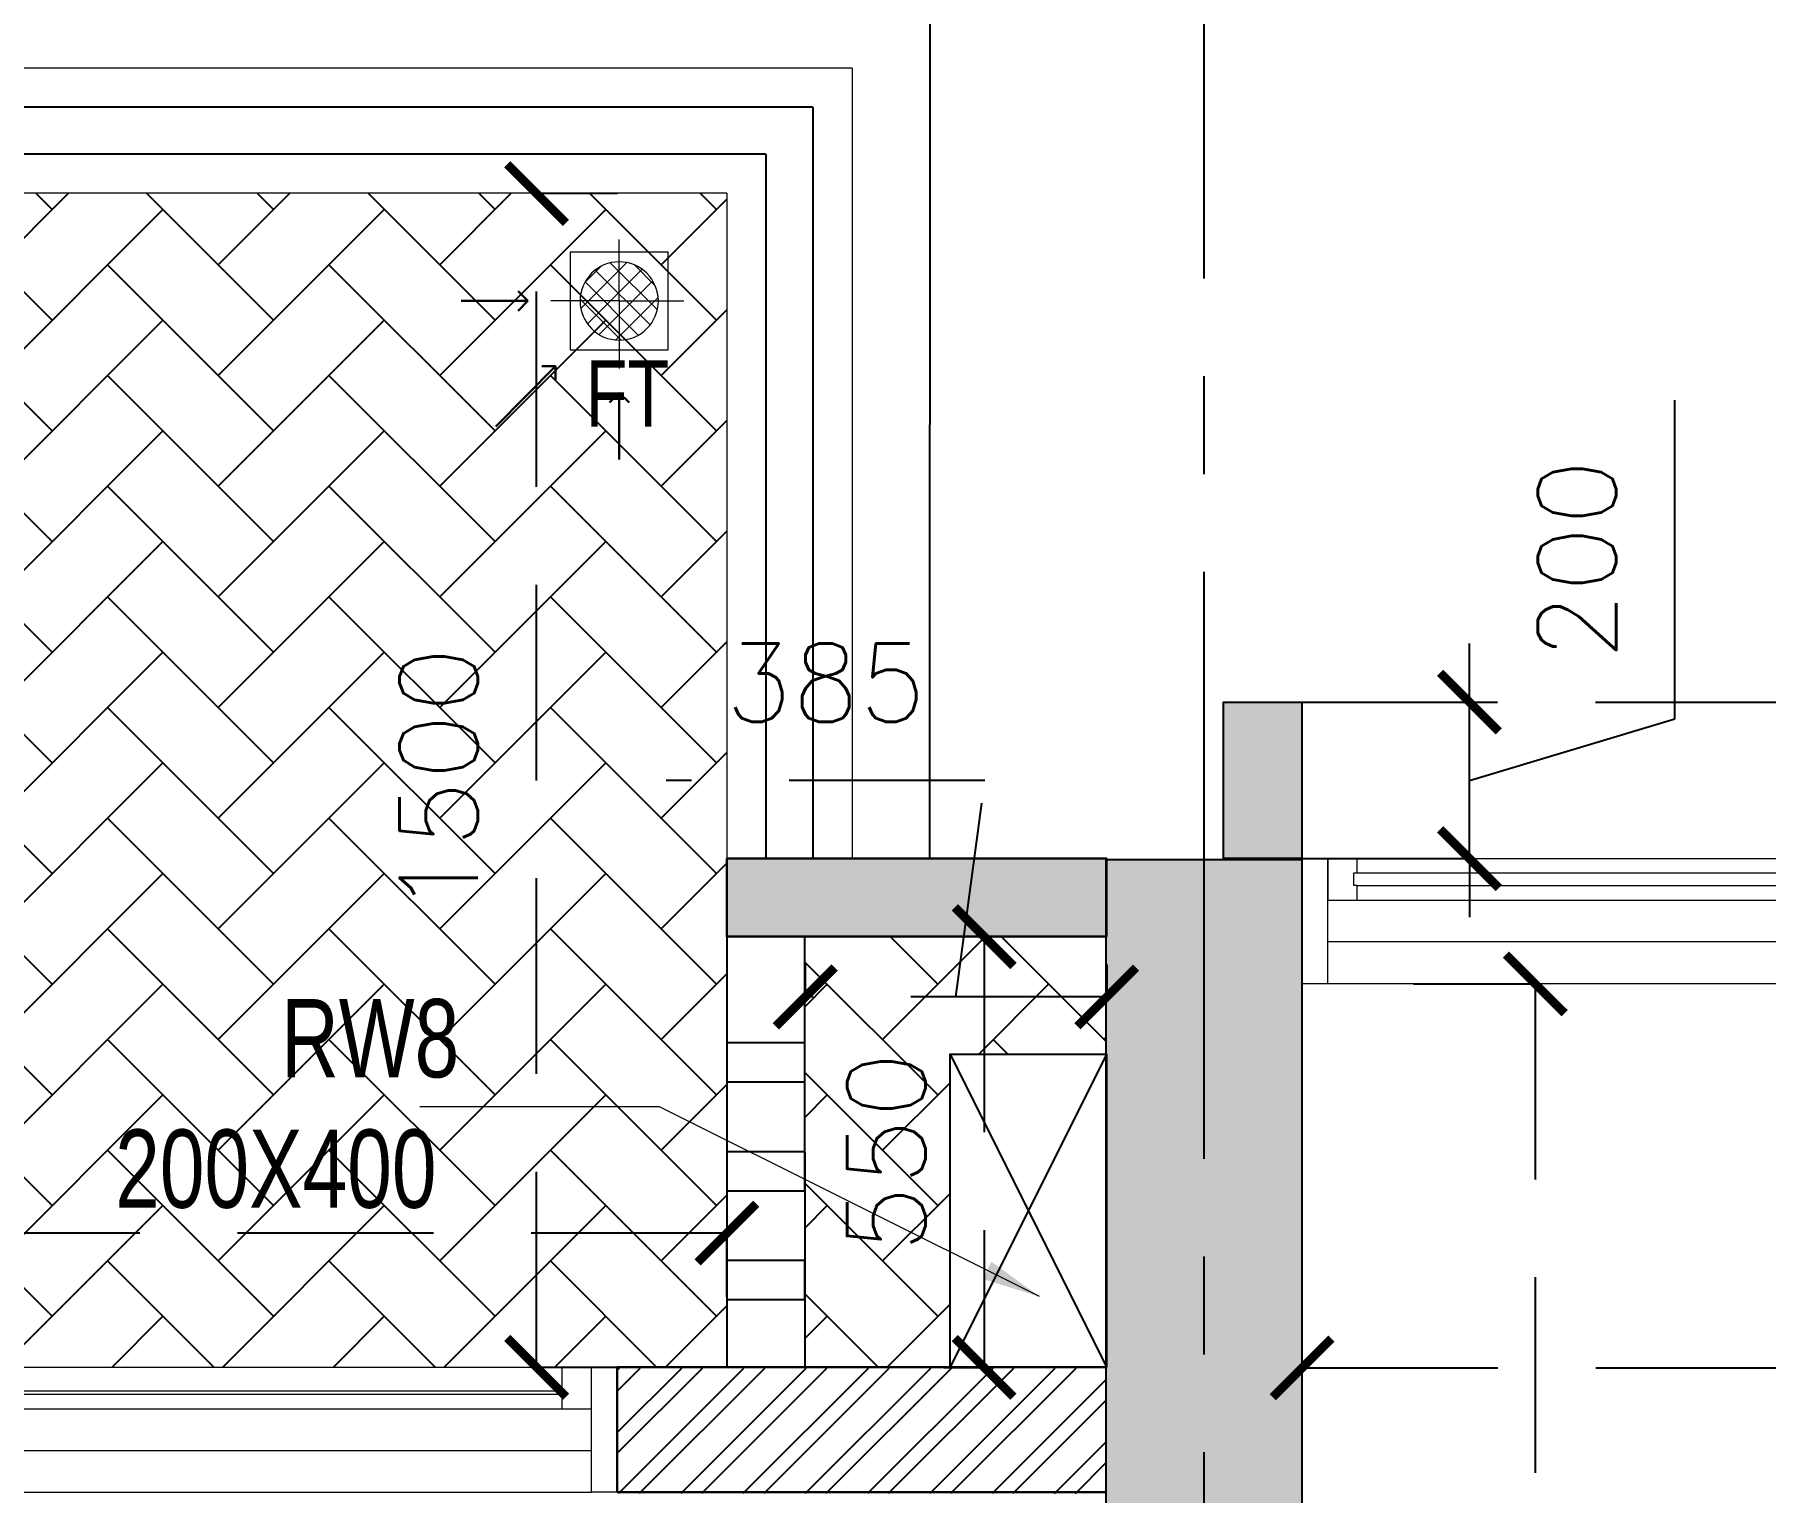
# Model space of a CAD drawing. Header units: millimetres. Extents: x 1124992 to 1258557, y -5767803 to -5695799.
# Drawn here: x 1192513 to 1194724, y -5710749 to -5708886 of the extents above; entities that cross this region are included whole.
import ezdxf

# ---------------------------------------------------------------- set-up
doc = ezdxf.new("R2010")
doc.units = ezdxf.units.MM
doc.header["$LTSCALE"] = 1000
doc.header["$MEASUREMENT"] = 0
for name, pattern in [('$1$AUDIT_D_120904163729-0', [0]), ('$36$HIDDEN', [0.375, 0.25, -0.125]), ('3BHK-A$0$AUDIT_D_120904163729-0', [0]), ('AUDIT_D_120904163729-0', [0]), ('T8(T9 IS SIMILAR) - DIMENSION & TEXTING$0$AUDIT_D_120904163729-0', [0]), ('T8(T9 IS SIMILAR) - DIMENSION & TEXTING$0$HIDDEN', [0.375, 0.25, -0.125]), ('T8(T9 IS SIMILAR) - TYPICAL FLOOR ELEVATION$0$AUDIT_D_120904163729-0', [0]), ('T8(T9 IS SIMILAR) - TYPICAL FLOOR ELEVATION$0$HIDDEN', [0.375, 0.25, -0.125]), ('T8_REFUGE COLUMNS$0$CENTER2', [1.125, 0.75, -0.125, 0.125, -0.125])]:
    doc.linetypes.add(name, pattern=pattern)
doc.layers.get('0').update_dxf_attribs({"linetype": 'AUDIT_D_120904163729-0'})
for name, color, linetype in [('$0$A-HATCH -160', 251, '$1$AUDIT_D_120904163729-0'), ('$21$A-DIMENSIONS', 2, '$36$HIDDEN'), ('3BHK-A$0$$1$CUT-OUT', 49, 'Continuous'), ('3BHK-A$0$A-DECK SUNK 125', 8, 'Continuous'), ('3BHK-A$0$A-Elev Feature-Chajja', 13, 'Continuous'), ('3BHK-A$0$A-HATCH -160', 251, '3BHK-A$0$AUDIT_D_120904163729-0'), ('3BHK-A$0$CUT-OUT', 49, 'Continuous'), ('3BHK-A$0$ELE 1', 1, 'Continuous'), ('T8(T9 IS SIMILAR) - DIMENSION & TEXTING$0$A-DIMENSIONS', 2, 'T8(T9 IS SIMILAR) - DIMENSION & TEXTING$0$HIDDEN'), ('T8(T9 IS SIMILAR) - DIMENSION & TEXTING$0$A-RWS NOS.', 1, 'T8(T9 IS SIMILAR) - DIMENSION & TEXTING$0$AUDIT_D_120904163729-0'), ('T8(T9 IS SIMILAR) - TYPICAL FLOOR ELEVATION$0$A-DIM', 1, 'T8(T9 IS SIMILAR) - TYPICAL FLOOR ELEVATION$0$AUDIT_D_120904163729-0'), ('T8(T9 IS SIMILAR) - TYPICAL FLOOR ELEVATION$0$A-WALL HATCH', 252, 'T8(T9 IS SIMILAR) - TYPICAL FLOOR ELEVATION$0$AUDIT_D_120904163729-0'), ('T8(T9 IS SIMILAR) - TYPICAL FLOOR ELEVATION$0$A-WALL-FEATURES', 6, 'T8(T9 IS SIMILAR) - TYPICAL FLOOR ELEVATION$0$AUDIT_D_120904163729-0'), ('T8_REFUGE COLUMNS$0$A-CENTERLINE', 193, 'T8_REFUGE COLUMNS$0$CENTER2'), ('T8_REFUGE COLUMNS$0$A-RCC COLS', 3, 'Continuous'), ('T8_TYPICAL COLUMNS$0$A-RCC COLS', 3, 'Continuous')]:
    doc.layers.add(name, color=color, linetype=linetype)
for name, color, linetype, lineweight in [('3BHK-A$0$$0$Window', 4, 'Continuous', 20), ('3BHK-A$0$$1$A-WALL- 160', 6, 'Continuous', 30), ('3BHK-A$0$a-TOI-fixtures', 251, 'Continuous', 0), ('3BHK-A$0$A-WALL- 160', 6, 'Continuous', 30), ('3BHK-A$0$Ele', 8, 'Continuous', 15), ('3BHK-A$0$Window', 4, 'Continuous', 20), ('T8(T9 IS SIMILAR) - DIMENSION & TEXTING$0$R0-18-10-2014-T1-1st Podium Floor Plan$0$Text', 2, 'Continuous', 0), ('T8(T9 IS SIMILAR)$0$D&W', 8, 'Continuous', 25)]:
    doc.layers.add(name, color=color, linetype=linetype, lineweight=lineweight)
doc.layers.add('T8_REFUGE COLUMNS$1$COL-HATCH', color=7, linetype='Continuous', lineweight=25, true_color=0xa3a3a3)
doc.styles.add('3BHK-A$0$Romans 1', font='romans.shx', dxfattribs={"height": 100})
doc.styles.add('T8(T9 IS SIMILAR) - DIMENSION & TEXTING$0$ARIAL ARROW', font='swisscl.ttf')
doc.styles.add('T8(T9 IS SIMILAR) - DIMENSION & TEXTING$0$Romans 1', font='romans.shx', dxfattribs={"height": 100})
doc.styles.add('T8(T9 IS SIMILAR) - DIMENSION & TEXTING$0$Tahoma', font='tahoma.ttf')
doc.styles.add('T8(T9 IS SIMILAR) - TYPICAL FLOOR ELEVATION$0$Romans 1', font='romans.shx', dxfattribs={"height": 100})
doc.dimstyles.new('3BHK-A$0$ALPINE S', dxfattribs={"dimscale": 0, "dimtxt": 100, "dimasz": 75, "dimexe": 0, "dimexo": 0, "dimgap": 75, "dimtad": 1, "dimdec": 0, "dimzin": 0, "dimdsep": 46, "dimtxsty": '3BHK-A$0$Romans 1', "dimblk": '3BHK-A$0$_ArchTick', "dimcen": 0.09, "dimclrd": 256, "dimclre": 256, "dimclrt": 7, "dimadec": 0, "dimazin": 0, "dimtfac": 1, "dimtdec": 0, "dimtofl": 0, "dimtmove": 1, "dimatfit": 0, "dimldrblk": '3BHK-A$0$_Open90', "dimfxl": 1, "dimtolj": 1, "dimtzin": 0, "dimarcsym": 0})
doc.dimstyles.new('T8(T9 IS SIMILAR) - DIMENSION & TEXTING$0$ALPINE S', dxfattribs={"dimscale": 0, "dimtxt": 100, "dimasz": 75, "dimexe": 0, "dimexo": 0, "dimgap": 75, "dimtad": 1, "dimdec": 0, "dimzin": 0, "dimdsep": 46, "dimtxsty": 'T8(T9 IS SIMILAR) - DIMENSION & TEXTING$0$Romans 1', "dimblk": 'T8(T9 IS SIMILAR) - DIMENSION & TEXTING$0$_ArchTick', "dimcen": 0.09, "dimclrd": 256, "dimclre": 256, "dimclrt": 7, "dimadec": 0, "dimazin": 0, "dimtfac": 1, "dimtdec": 0, "dimtofl": 0, "dimtmove": 1, "dimatfit": 0, "dimldrblk": 'T8(T9 IS SIMILAR) - DIMENSION & TEXTING$0$_Open90', "dimfxl": 1, "dimtolj": 1, "dimtzin": 0, "dimarcsym": 0})
doc.dimstyles.new('T8(T9 IS SIMILAR) - DIMENSION & TEXTING$0$SAMATA STD', dxfattribs={"dimtxt": 100, "dimasz": 50, "dimexe": 50, "dimexo": 50, "dimgap": 10, "dimtad": 0, "dimdec": 0, "dimrnd": 5, "dimzin": 0, "dimdsep": 46, "dimtxsty": 'T8(T9 IS SIMILAR) - DIMENSION & TEXTING$0$Tahoma', "dimblk": 'T8(T9 IS SIMILAR) - DIMENSION & TEXTING$0$_Origin2', "dimcen": -50, "dimdle": 50, "dimclrd": 7, "dimclre": 7, "dimclrt": 7, "dimadec": 0, "dimazin": 0, "dimtfac": 1, "dimtdec": 0, "dimtmove": 1, "dimatfit": 3, "dimfxl": 150, "dimtfill": 1, "dimtolj": 1, "dimtzin": 0, "dimlwd": -1, "dimlwe": -1, "dimarcsym": 0})
doc.dimstyles.new('T8(T9 IS SIMILAR) - TYPICAL FLOOR ELEVATION$0$ALPINE S', dxfattribs={"dimscale": 0, "dimtxt": 100, "dimasz": 75, "dimexe": 0, "dimexo": 0, "dimgap": 75, "dimtad": 1, "dimdec": 0, "dimzin": 0, "dimdsep": 46, "dimtxsty": 'T8(T9 IS SIMILAR) - TYPICAL FLOOR ELEVATION$0$Romans 1', "dimblk": 'T8(T9 IS SIMILAR) - TYPICAL FLOOR ELEVATION$0$_ArchTick', "dimcen": 0.09, "dimclrd": 256, "dimclre": 256, "dimclrt": 7, "dimadec": 0, "dimazin": 0, "dimtfac": 1, "dimtdec": 0, "dimtofl": 0, "dimtmove": 1, "dimatfit": 0, "dimldrblk": 'T8(T9 IS SIMILAR) - TYPICAL FLOOR ELEVATION$0$_Open90', "dimfxl": 1, "dimtolj": 1, "dimtzin": 0, "dimarcsym": 0})

# ---------------------------------------------------------------- blocks, each defined once
blk = doc.blocks.new('T8(T9 IS SIMILAR) - DIMENSION & TEXTING$0$_ArchTick')
at = {"color": 0, "linetype": 'ByBlock', "const_width": 0.15}
blk.add_lwpolyline([(-0.5, -0.5), (0.5, 0.5)], dxfattribs=at)
blk = doc.blocks.new('*D334')
at = {"layer": 'T8(T9 IS SIMILAR) - DIMENSION & TEXTING$0$A-DIMENSIONS', "linetype": 'T8(T9 IS SIMILAR) - DIMENSION & TEXTING$0$HIDDEN', "lineweight": -2, "transparency": 16777216}
for p, q in [((1194132.3, -5710704.8), (1194132.3, -5710589.6)), ((1197432.2, -5710704.8), (1197432.2, -5710589.6))]:
    blk.add_line(p, q, dxfattribs=at)
at = {"layer": 'T8(T9 IS SIMILAR) - DIMENSION & TEXTING$0$A-DIMENSIONS', "lineweight": -2, "transparency": 16777216}
blk.add_line((1194132.3, -5710589.6), (1197432.2, -5710589.6), dxfattribs=at)
at = {"layer": 'T8(T9 IS SIMILAR) - DIMENSION & TEXTING$0$A-DIMENSIONS', "linetype": 'ByBlock', "lineweight": -2, "transparency": 16777216, "xscale": 75, "yscale": 75, "zscale": 75, "rotation": 180}
blk.add_blockref('T8(T9 IS SIMILAR) - DIMENSION & TEXTING$0$_ArchTick', (1194132.3, -5710589.6), dxfattribs=at)
at = {"layer": 'T8(T9 IS SIMILAR) - DIMENSION & TEXTING$0$A-DIMENSIONS', "linetype": 'ByBlock', "lineweight": -2, "transparency": 16777216, "xscale": 75, "yscale": 75, "zscale": 75}
blk.add_blockref('T8(T9 IS SIMILAR) - DIMENSION & TEXTING$0$_ArchTick', (1197432.2, -5710589.6), dxfattribs=at)
at = {"layer": 'T8(T9 IS SIMILAR) - DIMENSION & TEXTING$0$A-DIMENSIONS', "color": 7, "linetype": 'ByBlock', "transparency": 16777216, "insert": (1195782.2, -5710464.6), "char_height": 100, "attachment_point": 5, "style": 'T8(T9 IS SIMILAR) - DIMENSION & TEXTING$0$Romans 1'}
blk.add_mtext('\\A1;3300', dxfattribs=at)
blk = doc.blocks.new('T8(T9 IS SIMILAR) - DIMENSION & TEXTING$0$_Open90')
at = {"color": 0, "linetype": 'ByBlock', "lineweight": -2}
for p, q in [((-0.5, 0.5), (0, 0)), ((0, 0), (-1, 0)), ((0, 0), (-0.5, -0.5))]:
    blk.add_line(p, q, dxfattribs=at)
blk = doc.blocks.new('*D335')
at = {"layer": 'T8(T9 IS SIMILAR) - DIMENSION & TEXTING$0$A-DIMENSIONS', "linetype": 'T8(T9 IS SIMILAR) - DIMENSION & TEXTING$0$HIDDEN', "lineweight": -2, "transparency": 16777216}
for p, q in [((1194274.4, -5710098.8), (1194430.1, -5710098.8)), ((1194274.4, -5714048.8), (1194430.1, -5714048.8))]:
    blk.add_line(p, q, dxfattribs=at)
at = {"layer": 'T8(T9 IS SIMILAR) - DIMENSION & TEXTING$0$A-DIMENSIONS', "lineweight": -2, "transparency": 16777216}
blk.add_line((1194430.1, -5710098.8), (1194430.1, -5714048.8), dxfattribs=at)
at = {"layer": 'T8(T9 IS SIMILAR) - DIMENSION & TEXTING$0$A-DIMENSIONS', "linetype": 'ByBlock', "lineweight": -2, "transparency": 16777216, "xscale": 75, "yscale": 75, "zscale": 75}
for p, rotation in [((1194430.1, -5710098.8), 90), ((1194430.1, -5714048.8), 270)]:
    blk.add_blockref('T8(T9 IS SIMILAR) - DIMENSION & TEXTING$0$_ArchTick', p, dxfattribs=dict(at, rotation=rotation))
at = {"layer": 'T8(T9 IS SIMILAR) - DIMENSION & TEXTING$0$A-DIMENSIONS', "color": 7, "linetype": 'ByBlock', "transparency": 16777216, "insert": (1194305.1, -5712073.8), "char_height": 100, "attachment_point": 5, "rotation": 90, "style": 'T8(T9 IS SIMILAR) - DIMENSION & TEXTING$0$Romans 1'}
blk.add_mtext('\\A1;3950', dxfattribs=at)
blk = doc.blocks.new('*D349')
at = {"layer": 'T8(T9 IS SIMILAR) - DIMENSION & TEXTING$0$A-DIMENSIONS', "linetype": 'T8(T9 IS SIMILAR) - DIMENSION & TEXTING$0$HIDDEN', "lineweight": -2, "transparency": 16777216}
for p, q in [((1190232.7, -5710498.9), (1190232.7, -5710417.4)), ((1193397.6, -5710498.9), (1193397.6, -5710417.4))]:
    blk.add_line(p, q, dxfattribs=at)
at = {"layer": 'T8(T9 IS SIMILAR) - DIMENSION & TEXTING$0$A-DIMENSIONS', "lineweight": -2, "transparency": 16777216}
blk.add_line((1193397.6, -5710417.4), (1190232.7, -5710417.4), dxfattribs=at)
at = {"layer": 'T8(T9 IS SIMILAR) - DIMENSION & TEXTING$0$A-DIMENSIONS', "linetype": 'ByBlock', "lineweight": -2, "transparency": 16777216, "xscale": 75, "yscale": 75, "zscale": 75, "rotation": 180}
blk.add_blockref('T8(T9 IS SIMILAR) - DIMENSION & TEXTING$0$_ArchTick', (1190232.7, -5710417.4), dxfattribs=at)
at = {"layer": 'T8(T9 IS SIMILAR) - DIMENSION & TEXTING$0$A-DIMENSIONS', "linetype": 'ByBlock', "lineweight": -2, "transparency": 16777216, "xscale": 75, "yscale": 75, "zscale": 75}
blk.add_blockref('T8(T9 IS SIMILAR) - DIMENSION & TEXTING$0$_ArchTick', (1193397.6, -5710417.4), dxfattribs=at)
at = {"layer": 'T8(T9 IS SIMILAR) - DIMENSION & TEXTING$0$A-DIMENSIONS', "color": 7, "linetype": 'ByBlock', "transparency": 16777216, "insert": (1191815.2, -5710292.4), "char_height": 100, "attachment_point": 5, "style": 'T8(T9 IS SIMILAR) - DIMENSION & TEXTING$0$Romans 1'}
blk.add_mtext('\\A1;3165', dxfattribs=at)
blk = doc.blocks.new('*D350')
at = {"layer": 'T8(T9 IS SIMILAR) - DIMENSION & TEXTING$0$A-DIMENSIONS', "linetype": 'T8(T9 IS SIMILAR) - DIMENSION & TEXTING$0$HIDDEN', "lineweight": -2, "transparency": 16777216}
for p, q in [((1193257.9, -5709088.9), (1193154.5, -5709088.9)), ((1193257.9, -5710588.9), (1193154.5, -5710588.9))]:
    blk.add_line(p, q, dxfattribs=at)
at = {"layer": 'T8(T9 IS SIMILAR) - DIMENSION & TEXTING$0$A-DIMENSIONS', "lineweight": -2, "transparency": 16777216}
blk.add_line((1193154.5, -5710588.9), (1193154.5, -5709088.9), dxfattribs=at)
at = {"layer": 'T8(T9 IS SIMILAR) - DIMENSION & TEXTING$0$A-DIMENSIONS', "linetype": 'ByBlock', "lineweight": -2, "transparency": 16777216, "xscale": 75, "yscale": 75, "zscale": 75}
for p, rotation in [((1193154.5, -5709088.9), 90), ((1193154.5, -5710588.9), 270)]:
    blk.add_blockref('T8(T9 IS SIMILAR) - DIMENSION & TEXTING$0$_ArchTick', p, dxfattribs=dict(at, rotation=rotation))
at = {"layer": 'T8(T9 IS SIMILAR) - DIMENSION & TEXTING$0$A-DIMENSIONS', "color": 7, "linetype": 'ByBlock', "transparency": 16777216, "insert": (1193029.5, -5709838.9), "char_height": 100, "attachment_point": 5, "rotation": 90, "style": 'T8(T9 IS SIMILAR) - DIMENSION & TEXTING$0$Romans 1'}
blk.add_mtext('\\A1;1500', dxfattribs=at)
blk = doc.blocks.new('*D351')
at = {"layer": 'T8(T9 IS SIMILAR) - DIMENSION & TEXTING$0$A-DIMENSIONS', "lineweight": -2, "transparency": 16777216}
for p, q in [((1193727.2, -5709839.1), (1193320.1, -5709839.1)), ((1193690.1, -5710115.5), (1193727.2, -5709839.1)), ((1193882.7, -5710115.5), (1193497.6, -5710115.5))]:
    blk.add_line(p, q, dxfattribs=at)
at = {"layer": 'T8(T9 IS SIMILAR) - DIMENSION & TEXTING$0$A-DIMENSIONS', "linetype": 'T8(T9 IS SIMILAR) - DIMENSION & TEXTING$0$HIDDEN', "lineweight": -2, "transparency": 16777216}
for p, q in [((1193497.6, -5710073.9), (1193497.6, -5710115.5)), ((1193882.7, -5710073.9), (1193882.7, -5710115.5))]:
    blk.add_line(p, q, dxfattribs=at)
at = {"layer": 'T8(T9 IS SIMILAR) - DIMENSION & TEXTING$0$A-DIMENSIONS', "linetype": 'ByBlock', "lineweight": -2, "transparency": 16777216, "xscale": 75, "yscale": 75, "zscale": 75, "rotation": 180}
blk.add_blockref('T8(T9 IS SIMILAR) - DIMENSION & TEXTING$0$_ArchTick', (1193497.6, -5710115.5), dxfattribs=at)
at = {"layer": 'T8(T9 IS SIMILAR) - DIMENSION & TEXTING$0$A-DIMENSIONS', "linetype": 'ByBlock', "lineweight": -2, "transparency": 16777216, "xscale": 75, "yscale": 75, "zscale": 75}
blk.add_blockref('T8(T9 IS SIMILAR) - DIMENSION & TEXTING$0$_ArchTick', (1193882.7, -5710115.5), dxfattribs=at)
at = {"layer": 'T8(T9 IS SIMILAR) - DIMENSION & TEXTING$0$A-DIMENSIONS', "color": 7, "linetype": 'ByBlock', "transparency": 16777216, "insert": (1193523.7, -5709714.1), "char_height": 100, "attachment_point": 5, "style": 'T8(T9 IS SIMILAR) - DIMENSION & TEXTING$0$Romans 1'}
blk.add_mtext('\\A1;385', dxfattribs=at)
blk = doc.blocks.new('*D352')
at = {"layer": 'T8(T9 IS SIMILAR) - DIMENSION & TEXTING$0$A-DIMENSIONS', "linetype": 'T8(T9 IS SIMILAR) - DIMENSION & TEXTING$0$HIDDEN', "lineweight": -2, "transparency": 16777216}
for p, q in [((1193674.7, -5710038.5), (1193726.1, -5710038.5)), ((1193674.7, -5710588.9), (1193726.1, -5710588.9))]:
    blk.add_line(p, q, dxfattribs=at)
at = {"layer": 'T8(T9 IS SIMILAR) - DIMENSION & TEXTING$0$A-DIMENSIONS', "lineweight": -2, "transparency": 16777216}
blk.add_line((1193726.1, -5710038.5), (1193726.1, -5710588.9), dxfattribs=at)
at = {"layer": 'T8(T9 IS SIMILAR) - DIMENSION & TEXTING$0$A-DIMENSIONS', "linetype": 'ByBlock', "lineweight": -2, "transparency": 16777216, "xscale": 75, "yscale": 75, "zscale": 75}
for p, rotation in [((1193726.1, -5710038.5), 90), ((1193726.1, -5710588.9), 270)]:
    blk.add_blockref('T8(T9 IS SIMILAR) - DIMENSION & TEXTING$0$_ArchTick', p, dxfattribs=dict(at, rotation=rotation))
at = {"layer": 'T8(T9 IS SIMILAR) - DIMENSION & TEXTING$0$A-DIMENSIONS', "color": 7, "linetype": 'ByBlock', "transparency": 16777216, "insert": (1193601.1, -5710313.7), "char_height": 100, "attachment_point": 5, "rotation": 90, "style": 'T8(T9 IS SIMILAR) - DIMENSION & TEXTING$0$Romans 1'}
blk.add_mtext('\\A1;550', dxfattribs=at)
blk = doc.blocks.new('T8(T9 IS SIMILAR) - DIMENSION & TEXTING$0$_Origin2')
at = {"color": 0, "linetype": 'ByBlock', "lineweight": -2}
blk.add_line((-0.5, 0), (-1, 0), dxfattribs=at)
for radius in [0.5, 0.25]:
    blk.add_circle((0, 0), radius, dxfattribs=at)
blk = doc.blocks.new('T8_REFUGE COLUMNS')
at = {"layer": 'T8_REFUGE COLUMNS$1$COL-HATCH', "linetype": 'ByBlock'}
h = blk.add_hatch(color=256, dxfattribs=at)
h.dxf.hatch_style = 1
h.paths.add_polyline_path([(1194132.1, -5714149.9), (1193882.1, -5714149.9), (1193882.1, -5709939.9), (1194132.1, -5709939.9)])
at = {"layer": 'T8_REFUGE COLUMNS$0$A-CENTERLINE'}
blk.add_line((1194007.1, -5714822.3), (1194007.1, -5698573.6), dxfattribs=at)
at = {"layer": 'T8_REFUGE COLUMNS$0$A-RCC COLS', "linetype": 'ByBlock'}
blk.add_lwpolyline([(1194132.1, -5714149.9), (1193882.1, -5714149.9), (1193882.1, -5709939.9), (1194132.1, -5709939.9)], close=True, dxfattribs=at)
blk = doc.blocks.new('T8_TYPICAL COLUMNS')
at = {"layer": 'T8_TYPICAL COLUMNS$0$A-RCC COLS', "linetype": 'ByBlock'}
blk.add_blockref('T8_REFUGE COLUMNS', (0, 0), dxfattribs=at)
blk = doc.blocks.new('3BHK-A$0$$0$2400')
at = {"layer": '3BHK-A$0$$0$Window', "color": 1, "lineweight": 13}
for p, q in [((1151176.5, -5692111.9), (1148842.5, -5692111.9)), ((1150411.2, -5692165.3), (1151176.5, -5692165.3)), ((1151139, -5692218.6), (1150411.2, -5692218.6)), ((1151139, -5692271.9), (1150411.2, -5692271.9))]:
    blk.add_line(p, q, dxfattribs=at)
at = {"layer": '3BHK-A$0$$0$Window', "color": 5, "lineweight": 13}
for p, q in [((1151139, -5692237.2), (1150411.2, -5692237.2)), ((1151139, -5692253.3), (1150411.2, -5692253.3))]:
    blk.add_line(p, q, dxfattribs=at)
at = {"layer": '3BHK-A$0$$0$Window', "color": 4, "lineweight": 13}
for points in [[(1151209.5, -5692111.9), (1151176.5, -5692111.9), (1151176.5, -5692271.9), (1151209.5, -5692271.9)], [(1151139, -5692253.3), (1151139, -5692271.9), (1151176.5, -5692271.9), (1151176.5, -5692218.6), (1151139, -5692218.6), (1151139, -5692237.2), (1151143.5, -5692237.2), (1151143.5, -5692253.3)]]:
    blk.add_lwpolyline(points, close=True, dxfattribs=at)
blk = doc.blocks.new('3BHK-A$0$2400')
at = {"layer": '3BHK-A$0$Window', "color": 1, "lineweight": 13}
for p, q in [((1151176.5, -5692111.9), (1148842.5, -5692111.9)), ((1149607.5, -5692111.9), (1148880, -5692111.9)), ((1149607.5, -5692165.3), (1148880, -5692165.3)), ((1149607.5, -5692218.6), (1148842.5, -5692218.6)), ((1150373.7, -5692271.9), (1148842.5, -5692271.9))]:
    blk.add_line(p, q, dxfattribs=at)
at = {"layer": '3BHK-A$0$Window', "color": 5, "lineweight": 13}
for p, q in [((1149607.5, -5692142.2), (1148880, -5692142.2)), ((1149607.5, -5692146.7), (1148880, -5692146.7))]:
    blk.add_line(p, q, dxfattribs=at)
at = {"layer": '3BHK-A$0$Window', "color": 4, "lineweight": 13}
for points in [[(1148842.5, -5692111.9), (1148809.5, -5692111.9), (1148809.5, -5692271.9), (1148842.5, -5692271.9)], [(1148880, -5692146.7), (1148880, -5692165.3), (1148842.5, -5692165.3), (1148842.5, -5692111.9), (1148880, -5692111.9), (1148880, -5692142.2), (1148875.5, -5692142.2), (1148875.5, -5692146.7)]]:
    blk.add_lwpolyline(points, close=True, dxfattribs=at)
blk = doc.blocks.new('3BHK-A$0$_ArchTick')
at = {"color": 0, "linetype": 'ByBlock', "const_width": 0.15}
blk.add_lwpolyline([(-0.5, -0.5), (0.5, 0.5)], dxfattribs=at)
blk = doc.blocks.new('3BHK-A$0$_Open90')
at = {"color": 0, "linetype": 'ByBlock', "lineweight": -2}
for p, q in [((0, 0), (-1, 0)), ((-0.5, 0.5), (0, 0)), ((0, 0), (-0.5, -0.5))]:
    blk.add_line(p, q, dxfattribs=at)
blk = doc.blocks.new('T8(T9 IS SIMILAR) - TYPICAL FLOOR ELEVATION$0$_ArchTick')
at = {"color": 0, "linetype": 'ByBlock', "const_width": 0.15}
blk.add_lwpolyline([(-0.5, -0.5), (0.5, 0.5)], dxfattribs=at)
blk = doc.blocks.new('*D694')
at = {"layer": 'T8(T9 IS SIMILAR) - TYPICAL FLOOR ELEVATION$0$A-DIM', "lineweight": -2, "transparency": 16777216}
for p, q in [((1194608.5, -5709760.1), (1194608.5, -5709352.9)), ((1194346, -5709738.8), (1194346, -5709663.8)), ((1194346, -5709938.8), (1194346, -5709738.8)), ((1194346, -5709838.8), (1194608.5, -5709760.1)), ((1194346, -5709938.8), (1194346, -5710013.8))]:
    blk.add_line(p, q, dxfattribs=at)
at = {"layer": 'T8(T9 IS SIMILAR) - TYPICAL FLOOR ELEVATION$0$A-DIM', "linetype": 'T8(T9 IS SIMILAR) - TYPICAL FLOOR ELEVATION$0$HIDDEN', "lineweight": -2, "transparency": 16777216}
for p, q in [((1194132, -5709738.8), (1194346, -5709738.8)), ((1194132, -5709938.8), (1194346, -5709938.8))]:
    blk.add_line(p, q, dxfattribs=at)
at = {"layer": 'T8(T9 IS SIMILAR) - TYPICAL FLOOR ELEVATION$0$A-DIM', "linetype": 'ByBlock', "lineweight": -2, "transparency": 16777216, "xscale": 75, "yscale": 75, "zscale": 75}
for p, rotation in [((1194346, -5709738.8), 270), ((1194346, -5709938.8), 90)]:
    blk.add_blockref('T8(T9 IS SIMILAR) - TYPICAL FLOOR ELEVATION$0$_ArchTick', p, dxfattribs=dict(at, rotation=rotation))
at = {"layer": 'T8(T9 IS SIMILAR) - TYPICAL FLOOR ELEVATION$0$A-DIM', "color": 7, "linetype": 'ByBlock', "transparency": 16777216, "insert": (1194483.5, -5709556.5), "char_height": 100, "attachment_point": 5, "rotation": 90, "style": 'T8(T9 IS SIMILAR) - TYPICAL FLOOR ELEVATION$0$Romans 1'}
blk.add_mtext('\\A1;200', dxfattribs=at)
blk = doc.blocks.new('T8(T9 IS SIMILAR) - TYPICAL FLOOR ELEVATION$0$_Open90')
at = {"color": 0, "linetype": 'ByBlock', "lineweight": -2}
for p, q in [((-0.5, 0.5), (0, 0)), ((0, 0), (-1, 0)), ((0, 0), (-0.5, -0.5))]:
    blk.add_line(p, q, dxfattribs=at)
blk = doc.blocks.new('T8(T9 IS SIMILAR) - DIMENSION & TEXTING')
at = {"layer": 'T8(T9 IS SIMILAR) - DIMENSION & TEXTING$0$A-RWS NOS.', "linetype": 'ByBlock', "insert": (1189541.4, -5710118.3, 0), "char_height": 100, "width": 3499.366, "attachment_point": 1, "style": 'T8(T9 IS SIMILAR) - DIMENSION & TEXTING$0$ARIAL ARROW'}
blk.add_mtext('\\pi3286.52148;RW8\\P\\pi3074.79146;200X400', dxfattribs=at)
at = {"layer": 'T8(T9 IS SIMILAR) - DIMENSION & TEXTING$0$R0-18-10-2014-T1-1st Podium Floor Plan$0$Text', "linetype": 'ByBlock', "style": 'T8(T9 IS SIMILAR) - DIMENSION & TEXTING$0$ARIAL ARROW'}
blk.add_text('FT', height=85, dxfattribs=at).set_placement((1193217.3, -5709387))
at = {"layer": 'T8(T9 IS SIMILAR) - DIMENSION & TEXTING$0$A-DIMENSIONS', "linetype": 'ByBlock'}
for base, p1, p2, angle, picture, middle in [((1193154.5, -5709088.9, 0.5), (1193257.9, -5710588.9, 0.5), (1193257.9, -5709088.9, 0.5), 90, '*D350', (1193029.5, -5709838.9, 0.5)), ((1193726.1, -5710588.9, 0.5), (1193674.7, -5710038.5, 0.5), (1193674.7, -5710588.9, 0.5), 90, '*D352', (1193601.1, -5710313.7, 0.5)), ((1194430.1, -5714048.8), (1194274.4, -5710098.8), (1194274.4, -5714048.8), 270, '*D335', (1194305.1, -5712073.8)), ((1190232.7, -5710417.4, 0.5), (1193397.6, -5710498.9, 0.5), (1190232.7, -5710498.9, 0.9), 180, '*D349', (1191815.2, -5710292.4, 0.5)), ((1197432.2, -5710589.6), (1194132.3, -5710704.8, 0.4), (1197432.2, -5710704.8, 0.4), 180, '*D334', (1195782.2, -5710464.6))]:
    dim = blk.add_linear_dim(base=base, p1=p1, p2=p2, angle=angle, dimstyle='T8(T9 IS SIMILAR) - DIMENSION & TEXTING$0$ALPINE S', override={"dimscale": 1, "dimfxl": 5, "dimarcsym": 1}, dxfattribs=at)
    dim.commit()
    dim.dimension.update_dxf_attribs({"geometry": picture, "text_midpoint": middle})
dim = blk.add_linear_dim(base=(1193497.6, -5710115.5, 0.5), p1=(1193882.7, -5710073.9, 0.9), p2=(1193497.6, -5710073.9, 0.5), angle=180, dimstyle='T8(T9 IS SIMILAR) - DIMENSION & TEXTING$0$ALPINE S', override={"dimscale": 1, "dimfxl": 5, "dimarcsym": 1}, dxfattribs=at)
dim.commit()
dim.dimension.update_dxf_attribs({"geometry": '*D351', "text_midpoint": (1193652.2, -5709839.1, 0.5), "dimtype": 128})
at = {"layer": 'T8(T9 IS SIMILAR) - DIMENSION & TEXTING$0$R0-18-10-2014-T1-1st Podium Floor Plan$0$Text'}
blk.add_leader([(1193797, -5710498.5), (1193311.5, -5710256), (1193005.5, -5710256)], dimstyle='T8(T9 IS SIMILAR) - DIMENSION & TEXTING$0$SAMATA STD', override={"dimasz": 75, "dimclrd": 2, "dimfxlon": 1, "dimarcsym": 1}, dxfattribs=at)
blk = doc.blocks.new('3BHK-A$0$A$C1DA736AB')
at = {"layer": '3BHK-A$0$a-TOI-fixtures', "linetype": 'ByBlock'}
for points in [[(117, 0.4, 0), (202.3, 0.4, 0)], [(81.7, -82.8, 0), (158.2, -159.9, 0)], [(0.4, -117, 0), (0.4, -202.3, 0)]]:
    blk.add_leader(points, dimstyle='3BHK-A$0$ALPINE S', override={"dimscale": 1, "dimasz": 25, "dimtad": 0, "dimfxl": 5, "dimtfill": 1, "dimarcsym": 1}, dxfattribs=at)
blk = doc.blocks.new('3BHK-A$0$Type-A-First Floor Plan-bottom-up$0$FLOOR TRAP-flat-6')
at = {"layer": '3BHK-A$0$a-TOI-fixtures'}
h = blk.add_hatch(dxfattribs=at)
h.set_pattern_fill('ACET-2D-_USER', color=256, scale=20, angle=45, style=0, double=1, pattern_type=0)
h.set_pattern_definition([(45, (-789896.981, 5385770.066), (-14.142135624, 14.142135624), []), (135, (-789896.981, 5385770.066), (-14.142135624, -14.142135624), [])])
edge = h.paths.add_edge_path()
edge.add_arc((150, 150), 50, 0, 360)
for q in [(150, 228.6), (67.6, 150), (237.4, 150), (150, 63.6)]:
    blk.add_line((150, 150), q, dxfattribs=at)
blk.add_lwpolyline([(87.5, 212.5), (212.5, 212.5), (212.5, 87.5), (87.5, 87.5)], close=True, dxfattribs=at)
blk.add_circle((150, 150), 50, dxfattribs=at)
at = {"layer": '3BHK-A$0$A-WALL- 160', "linetype": 'ByBlock'}
blk.add_blockref('3BHK-A$0$A$C1DA736AB', (149.6, 149.6, 0), dxfattribs=at)
blk = doc.blocks.new('3BHK-A')
at = {"layer": '3BHK-A$0$A-DECK SUNK 125'}
h = blk.add_hatch(dxfattribs=at)
h.set_pattern_fill('AR-HBONE', color=256, scale=25)
h.paths.add_polyline_path([(1193397.4, -5709088.5), (1190792.7, -5709088.7), (1190792.7, -5709388.5), (1190232.7, -5709388.5), (1190232.7, -5710588.5), (1193397.4, -5710588.5)])
h.paths.add_polyline_path([(1193497.4, -5710588.5), (1193497.3, -5710038.5), (1193882.3, -5710038.5), (1193882.3, -5710188.5), (1193682.6, -5710188.5), (1193682.6, -5710588.5)])
at = {"layer": '3BHK-A$0$A-HATCH -160', "linetype": 'ByBlock'}
h = blk.add_hatch(dxfattribs=at)
h.set_pattern_fill('ZIGZAG', color=256, scale=250)
h.set_pattern_definition([(9e-15, (1e-08, 0), (31.25, 31.25), [31.25, -31.25]), (90, (31.25, 0), (-31.25, 31.25), [31.25, -31.25])])
h.paths.add_polyline_path([(1185182.8, -5714749.5), (1186532.7, -5714749.5), (1186532.7, -5714149.5), (1186632.7, -5714149.5), (1186632.7, -5714749.5), (1188712.7, -5714749.5), (1188712.7, -5714049.5), (1189032.5, -5714049.5), (1189032.5, -5714149.5), (1188812.7, -5714149.5), (1188812.7, -5715449.5), (1189032.5, -5715449.5), (1189032.5, -5715549.5), (1188712.7, -5715549.5), (1188712.7, -5714849.5), (1186632.7, -5714849.5), (1186632.7, -5715664.5), (1186532.7, -5715664.5), (1186532.7, -5714849.5), (1185182.8, -5714849.5)])
h.paths.add_polyline_path([(1185182.8, -5713249.5), (1185782.7, -5713249.5), (1185782.7, -5713149.5), (1185182.8, -5713149.5)])
h.paths.add_polyline_path([(1186532.7, -5710699.5), (1186632.7, -5710699.5), (1186632.7, -5713249.5), (1186532.7, -5713249.5)])
h.paths.add_polyline_path([(1186532.7, -5717399.5), (1186632.7, -5717399.5), (1186632.7, -5716414.5), (1186532.7, -5716414.5)])
h.paths.add_polyline_path([(1194902.2, -5715375), (1194082.3, -5715375), (1194082.3, -5715475), (1194902.2, -5715475)])
h.paths.add_polyline_path([(1195782.2, -5715375), (1196682.2, -5715375), (1196682.2, -5715475), (1195782.2, -5715475)])
h.paths.add_polyline_path([(1194132.5, -5714149.9), (1196532.4, -5714149.9), (1196532.4, -5714049.9), (1194132.5, -5714049.9)])
h.paths.add_polyline_path([(1197432.4, -5711800.2), (1197532.4, -5711800.2), (1197532.4, -5714149.9), (1197432.4, -5714149.9)])
h.paths.add_polyline_path([(1198282.4, -5714149.9), (1198958.7, -5714149.9), (1198958.7, -5714049.9), (1198282.4, -5714049.9)])
h.paths.add_polyline_path([(1196871.9, -5720208.6), (1196082.2, -5720209.7), (1196082.3, -5720109.7), (1196082.2, -5720109.7), (1196182.2, -5720109.7), (1196871.9, -5720108.6)])
h.paths.add_polyline_path([(1193397.2, -5709939.9), (1193882.3, -5709939.6), (1193882.3, -5710040.1), (1193397.3, -5710040.1)])
h.paths.add_polyline_path([(1186632.7, -5708554.7), (1187192.3, -5708554.8), (1187192.3, -5708654.7), (1186632.7, -5708654.7)])
h.paths.add_polyline_path([(1194182.3, -5715724), (1194082.3, -5715724), (1194082.3, -5715474), (1194182.3, -5715474)])
h = blk.add_hatch(dxfattribs=at)
h.set_pattern_fill('ANSI32', color=256, scale=150)
h.set_pattern_definition([(45, (-0.65, 1285.594), (-39.77475644, 39.77475644), []), (45, (25.864, 1285.594), (-39.77475644, 39.77475644), [])])
h.paths.add_polyline_path([(1193257.5, -5710589.8), (1193882.6, -5710590), (1193882.6, -5710749.9), (1193257.5, -5710749.8)])
at = {"layer": '3BHK-A$0$$1$CUT-OUT', "elevation": 0}
blk.add_lwpolyline([(1193497.4, -5710588.5), (1193497.3, -5710038.5), (1193397.3, -5710038.5), (1193397.4, -5710588.5)], close=True, dxfattribs=at)
at = {"layer": '3BHK-A$0$A-Elev Feature-Chajja', "color": 4, "elevation": 0}
for points in [[(1193497.3, -5710174.2), (1193397.3, -5710174.2), (1193397.3, -5710224.2), (1193497.3, -5710224.2)], [(1193497.3, -5710313.3), (1193397.3, -5710313.3), (1193397.3, -5710363.3), (1193497.3, -5710363.3)], [(1193497.3, -5710452.4), (1193397.3, -5710452.4), (1193397.3, -5710502.4), (1193497.3, -5710502.4)]]:
    blk.add_lwpolyline(points, close=True, dxfattribs=at)
at = {"layer": '3BHK-A$0$A-WALL- 160', "linetype": 'ByBlock'}
for p, q in [((1193257.5, -5710588.5, 0), (1193257.5, -5710748.5, 0)), ((1193257.5, -5710748.5, 0), (1193882.6, -5710748.5, 0))]:
    blk.add_line(p, q, dxfattribs=at)
at = {"layer": '3BHK-A$0$A-WALL- 160', "linetype": 'ByBlock', "elevation": 0}
blk.add_lwpolyline([(1193397.4, -5709938.5), (1193882.3, -5709938.5), (1193882.3, -5710038.5), (1193397.3, -5710038.5)], close=True, dxfattribs=at)
blk.add_lwpolyline([(1193257.5, -5710588.5), (1193882.6, -5710588.5)], dxfattribs=at)
at = {"layer": '3BHK-A$0$CUT-OUT'}
for p, q in [((1193882.3, -5710188.5, 0), (1193682.6, -5710588.5, 0)), ((1193682.6, -5710188.5, 0), (1193882.6, -5710588.5, 0))]:
    blk.add_line(p, q, dxfattribs=at)
at = {"layer": '3BHK-A$0$CUT-OUT', "elevation": 0}
blk.add_lwpolyline([(1193882.6, -5710588.5), (1193682.6, -5710588.5), (1193682.6, -5710188.5), (1193882.6, -5710188.5)], close=True, dxfattribs=at)
at = {"layer": '3BHK-A$0$Ele'}
for p, q in [((1193557.4, -5708928.5, 0), (1190632.7, -5708928.5, 0)), ((1193557.4, -5708928.5, 0), (1193557.4, -5709938.8, 0)), ((1193397.4, -5709088.5, 0), (1190792.7, -5709088.5, 0)), ((1193397.4, -5709088.5, 0), (1193397.4, -5709938.8, 0))]:
    blk.add_line(p, q, dxfattribs=at)
at = {"layer": '3BHK-A$0$ELE 1'}
for p, q in [((1193507.1, -5708978.5, 0), (1190682.7, -5708978.5, 0)), ((1193507.1, -5708978.5, 0), (1193507.4, -5709938.8, 0)), ((1193447.4, -5709038.5, 0), (1190742.7, -5709038.5, 0)), ((1193447.4, -5709038.5, 0), (1193447.4, -5709938.8, 0))]:
    blk.add_line(p, q, dxfattribs=at)
at = {"layer": '3BHK-A$0$$1$A-WALL- 160', "linetype": 'ByBlock', "rotation": 180}
blk.add_blockref('3BHK-A$0$$0$2400', (2345341.8, -11402210.4, 0), dxfattribs=at)
at = {"layer": '3BHK-A$0$a-TOI-fixtures', "extrusion": (0, 0, -1), "zscale": -1}
blk.add_blockref('3BHK-A$0$Type-A-First Floor Plan-bottom-up$0$FLOOR TRAP-flat-6', (-1193410, -5709376.2, 0), dxfattribs=at)
at = {"layer": '3BHK-A$0$A-WALL- 160', "linetype": 'ByBlock', "xscale": -1}
blk.add_blockref('3BHK-A$0$2400', (2342066.9, -18476.6, 0), dxfattribs=at)
blk = doc.blocks.new('T8(T9 IS SIMILAR) - TYPICAL FLOOR ELEVATION')
at = {"layer": 'T8(T9 IS SIMILAR) - TYPICAL FLOOR ELEVATION$0$A-WALL HATCH', "linetype": 'ByBlock'}
h = blk.add_hatch(dxfattribs=at)
h.set_pattern_fill('ZIGZAG', color=256, scale=250)
h.set_pattern_definition([(0, (0, 0), (31.25, 31.25), [31.25, -31.25]), (90, (31.25, 0), (-31.25, 31.25), [31.25, -31.25])])
h.paths.add_polyline_path([(1186332.7, -5719983.5), (1186332.7, -5719683.5), (1186432.7, -5719683.5), (1186432.7, -5719883.5), (1186982.7, -5719883.5), (1186982.7, -5719523.5), (1187082.7, -5719523.5), (1187082.7, -5719983.5)])
h.paths.add_polyline_path([(1190232.7, -5719983.5), (1190232.7, -5719683.5), (1190132.7, -5719683.5), (1190132.7, -5719883.5), (1189582.7, -5719883.5), (1189582.7, -5719523.5), (1189482.7, -5719523.5), (1189482.7, -5719983.5)])
h.paths.add_polyline_path([(1190857.7, -5717933.5), (1190857.7, -5717733.5), (1190757.7, -5717733.5), (1190757.7, -5717933.5)])
h.paths.add_polyline_path([(1193357.7, -5717733.5), (1193357.7, -5717933.5), (1193257.7, -5717933.5), (1193257.7, -5717733.5)])
h.paths.add_polyline_path([(1196632.8, -5709938.8), (1196632.8, -5709738.8), (1196532.8, -5709738.8), (1196532.8, -5709938.8)])
h.paths.add_polyline_path([(1194132, -5709738.8), (1194132, -5709938.8), (1194032, -5709938.8), (1194032, -5709738.8)])
h.paths.add_polyline_path([(1195742.7, -5701889.7), (1196212.8, -5701889.7), (1196212.8, -5702349.7), (1196112.8, -5702349.7), (1196112.8, -5701989.7), (1195742.7, -5701989.7)])
h.paths.add_polyline_path([(1198312.8, -5702349.7), (1198312.8, -5701889.7), (1199132.6, -5701889.7), (1199132.6, -5701989.7), (1198412.8, -5701989.7), (1198412.8, -5702349.7)])
h.paths.add_polyline_path([(1199662.5, -5701090.3), (1199662.5, -5700890.3), (1199762.5, -5700890.3), (1199762.5, -5701090.3)])
h.paths.add_polyline_path([(1201862.6, -5700890.3), (1201862.6, -5701090.3), (1201962.6, -5701090.3), (1201962.6, -5700890.3)])
h.paths.add_polyline_path([(1210681.9, -5700890.3), (1210681.9, -5701090.3), (1210581.9, -5701090.3), (1210581.9, -5700890.3)])
h.paths.add_polyline_path([(1212882, -5701090.3), (1212882, -5700890.3), (1212782, -5700890.3), (1212782, -5701090.3)])
h.paths.add_polyline_path([(1214231.8, -5702349.7), (1214231.8, -5701889.7), (1213412.3, -5701889.7), (1213412.3, -5701989.7), (1214131.8, -5701989.7), (1214131.8, -5702349.7)])
h.paths.add_polyline_path([(1216801.9, -5701889.7), (1216331.8, -5701889.7), (1216331.8, -5702349.7), (1216431.8, -5702349.7), (1216431.8, -5701989.7), (1216801.9, -5701989.7)])
h.paths.add_polyline_path([(1215911.7, -5709938.8), (1215911.7, -5709738.8), (1216011.7, -5709738.8), (1216011.7, -5709938.8)])
h.paths.add_polyline_path([(1218412.5, -5709738.8), (1218412.5, -5709938.8), (1218512.5, -5709938.8), (1218512.5, -5709738.8)])
h.paths.add_polyline_path([(1221686.9, -5717933.5), (1221686.9, -5717733.5), (1221786.9, -5717733.5), (1221786.9, -5717933.5)])
h.paths.add_polyline_path([(1219186.9, -5717733.5), (1219186.9, -5717933.5), (1219286.9, -5717933.5), (1219286.9, -5717733.5)])
h.paths.add_polyline_path([(1222311.8, -5719983.5), (1222311.8, -5719683.5), (1222411.8, -5719683.5), (1222411.8, -5719883.5), (1222961.8, -5719883.5), (1222961.8, -5719523.5), (1223061.8, -5719523.5), (1223061.8, -5719983.5)])
h.paths.add_polyline_path([(1226211.8, -5719983.5), (1226211.8, -5719683.5), (1226111.8, -5719683.5), (1226111.8, -5719883.5), (1225561.8, -5719883.5), (1225561.8, -5719523.5), (1225461.8, -5719523.5), (1225461.8, -5719983.5)])
h.paths.add_polyline_path([(1217001.9, -5727584.6), (1216901.9, -5727584.6), (1216901.9, -5727784.6), (1216356.8, -5727784.6), (1216356.8, -5727424.6), (1216256.8, -5727424.6), (1216256.8, -5727884.6), (1217001.9, -5727884.6)])
h.paths.add_polyline_path([(1214156.8, -5727424.6), (1214056.8, -5727424.6), (1214056.8, -5727784.6), (1213412.3, -5727784.6), (1213412.3, -5727884.6), (1214156.8, -5727884.6)])
h.paths.add_polyline_path([(1210681.9, -5728884), (1210681.9, -5728684), (1210581.9, -5728684), (1210581.9, -5728884)])
h.paths.add_polyline_path([(1212882, -5728684), (1212882, -5728884), (1212782, -5728884), (1212782, -5728684)])
h.paths.add_polyline_path([(1201862.6, -5728884), (1201862.6, -5728684), (1201962.6, -5728684), (1201962.6, -5728884)])
h.paths.add_polyline_path([(1199662.5, -5728684), (1199662.5, -5728884), (1199762.5, -5728884), (1199762.5, -5728684)])
h.paths.add_polyline_path([(1198387.7, -5727424.6), (1198487.7, -5727424.6), (1198487.7, -5727784.6), (1199132.3, -5727784.6), (1199132.3, -5727884.6), (1198387.7, -5727884.6)])
h.paths.add_polyline_path([(1195542.6, -5727584.6), (1195642.6, -5727584.6), (1195642.6, -5727784.6), (1196187.7, -5727784.6), (1196187.7, -5727424.6), (1196287.7, -5727424.6), (1196287.7, -5727884.6), (1195542.6, -5727884.6)])
at = {"layer": 'T8(T9 IS SIMILAR) - TYPICAL FLOOR ELEVATION$0$A-WALL-FEATURES', "color": 8, "linetype": 'T8(T9 IS SIMILAR) - TYPICAL FLOOR ELEVATION$0$HIDDEN'}
blk.add_line((1194132, -5709738.8, 0.6), (1196532.8, -5709738.8, 0), dxfattribs=at)
at = {"layer": 'T8(T9 IS SIMILAR) - TYPICAL FLOOR ELEVATION$0$A-WALL-FEATURES', "linetype": 'ByBlock', "elevation": 0}
blk.add_lwpolyline([(1193656.8, -5709938.9), (1193657.2, -5708828.8), (1190532.7, -5708828.7), (1190532.8, -5709227.8)], dxfattribs=at)
blk.add_lwpolyline([(1194132, -5709738.8), (1194132, -5709938.8), (1194032, -5709938.8), (1194032, -5709738.8)], close=True, dxfattribs=at)
at = {"layer": 'T8(T9 IS SIMILAR) - TYPICAL FLOOR ELEVATION$0$A-DIM', "linetype": 'ByBlock'}
dim = blk.add_linear_dim(base=(1194346, -5709738.8), p1=(1194132, -5709938.8, 0), p2=(1194132, -5709738.8, 0.6), angle=90, dimstyle='T8(T9 IS SIMILAR) - TYPICAL FLOOR ELEVATION$0$ALPINE S', override={"dimscale": 1, "dimfxl": 5, "dimarcsym": 1}, dxfattribs=at)
dim.commit()
dim.dimension.update_dxf_attribs({"geometry": '*D694', "text_midpoint": (1194483.5, -5709685.1)})
blk = doc.blocks.new('T8(T9 IS SIMILAR)')
at = {"layer": 'T8(T9 IS SIMILAR)$0$D&W', "linetype": 'ByBlock'}
blk.add_blockref('3BHK-A', (0, 0), dxfattribs=at)
blk.add_blockref('T8(T9 IS SIMILAR) - TYPICAL FLOOR ELEVATION', (0, 0), dxfattribs=at)
blk.add_blockref('T8_TYPICAL COLUMNS', (0, 0), dxfattribs=at)

msp = doc.modelspace()

# ---------------------------------------------------------------- block references
at = {"layer": '$21$A-DIMENSIONS', "linetype": 'ByBlock'}
msp.add_blockref('T8(T9 IS SIMILAR)', (0, 0), dxfattribs=at)

# ---------------------------------------------------------------- next in the draw order: block references
at = {"layer": '$0$A-HATCH -160', "linetype": 'ByBlock'}
msp.add_blockref('T8(T9 IS SIMILAR) - DIMENSION & TEXTING', (0, 0), dxfattribs=at)

doc.saveas('drawing.dxf')
